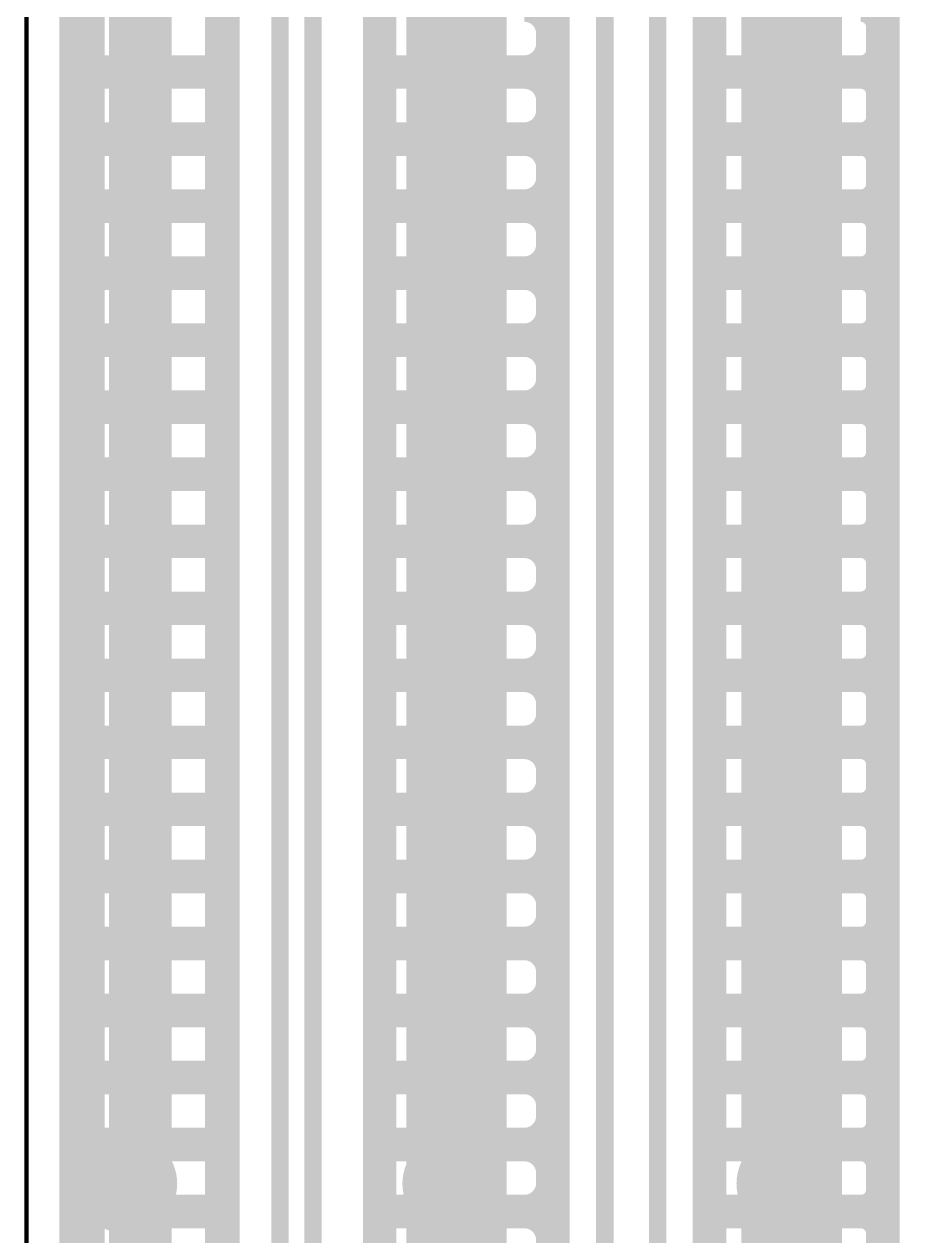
# Model space of a CAD drawing. Header units: millimetres. Extents: x 2260 to 2572, y -21 to 200.
# Drawn here: x 2292.68 to 2296.72, y 118.19 to 123.7 of the extents above; entities that cross this region are included whole.
import ezdxf

# ---------------------------------------------------------------- set-up
doc = ezdxf.new("R2010")
doc.units = ezdxf.units.MM
doc.layers.get('0').update_dxf_attribs({"lineweight": 18})
doc.layers.add('01', color=1, linetype='Continuous', lineweight=18)
doc.layers.add('DIM', color=3, linetype='Continuous', lineweight=13)

# ---------------------------------------------------------------- blocks, each defined once
blk = doc.blocks.new('PAD_R1')
blk.add_lwpolyline([(0.25, 0, 0.5, 0.5, 1), (-0.25, 0, 0.5, 0.5, 1)], format="xyseb", close=True)

msp = doc.modelspace()

# ---------------------------------------------------------------- linework, layer by layer
at = {"layer": '01'}
msp.add_lwpolyline([(2318.1914, 62.078, 0.02, 0.02, -0.414219), (2317.8914, 61.778, 0.02, 0.02, 0), (2292.9916, 61.778, 0.02, 0.02, -0.414219), (2292.6916, 62.078, 0.02, 0.02, 0), (2292.6916, 141.4405, 0.02, 0.02, -0.414219), (2292.9916, 141.7405, 0.02, 0.02, 0), (2317.8914, 141.7405, 0.02, 0.02, -0.414219), (2318.1914, 141.4405, 0.02, 0.02, 0)], format="xyseb", close=True, dxfattribs=at)
for points in [[(2293.1915, 139.8406, 0.2499, 0.2499, 0), (2293.1915, 63.6406, 0.2499, 0.2499, 0)], [(2294.6916, 139.8406, 0.2499, 0.2499, 0), (2294.6916, 63.6406, 0.2499, 0.2499, 0)], [(2296.1915, 139.8406, 0.2499, 0.2499, 0), (2296.1915, 63.6406, 0.2499, 0.2499, 0)], [(2292.9177, 137.2406, 0.1524, 0.1524, 0), (2292.9177, 66.2405, 0.1524, 0.1524, 0)], [(2292.9708, 137.2406, 0.1524, 0.1524, 0), (2292.9708, 66.2405, 0.1524, 0.1524, 0)], [(2293.2756, 137.2406, 0.1524, 0.1524, 0), (2293.2756, 66.2405, 0.1524, 0.1524, 0)], [(2293.5804, 137.2406, 0.1524, 0.1524, 0), (2293.5804, 66.2405, 0.1524, 0.1524, 0)], [(2293.5854, 137.2406, 0.1524, 0.1524, 0), (2293.5854, 66.2405, 0.1524, 0.1524, 0)], [(2294.2977, 137.2406, 0.1524, 0.1524, 0), (2294.2977, 66.2405, 0.1524, 0.1524, 0)], [(2294.4948, 137.2406, 0.1524, 0.1524, 0), (2294.4948, 66.2405, 0.1524, 0.1524, 0)], [(2294.7996, 137.2406, 0.1524, 0.1524, 0), (2294.7996, 66.2405, 0.1524, 0.1524, 0)], [(2295.0853, 66.3205, 0.1524, 0.1524, 0), (2295.0853, 137.2406, 0.1524, 0.1524, 0)], [(2295.7978, 137.2406, 0.1524, 0.1524, 0), (2295.7978, 66.2405, 0.1524, 0.1524, 0)], [(2296.0188, 137.2406, 0.1524, 0.1524, 0), (2296.0188, 66.2405, 0.1524, 0.1524, 0)], [(2296.3236, 137.2406, 0.1524, 0.1524, 0), (2296.3236, 66.2405, 0.1524, 0.1524, 0)], [(2296.5854, 66.3205, 0.1524, 0.1524, 0), (2296.5854, 137.2406, 0.1524, 0.1524, 0)], [(2295.0853, 123.6529, 0.1524, 0.1524, 0.414228), (2294.9553, 123.7829, 0.1524, 0.1524, 0)], [(2296.5854, 123.6829, 0.1524, 0.1524, 0.414228), (2296.4854, 123.7829, 0.1524, 0.1524, 0)], [(2295.0853, 123.6081, 0.1524, 0.1524, -0.414228), (2294.9553, 123.4781, 0.1524, 0.1524, 0)], [(2296.5854, 123.5781, 0.1524, 0.1524, -0.414228), (2296.4854, 123.4781, 0.1524, 0.1524, 0)], [(2292.9177, 123.4781, 0.1524, 0.1524, 0), (2293.5854, 123.4781, 0.1524, 0.1524, 0)], [(2294.2977, 123.4781, 0.1524, 0.1524, 0), (2295.0853, 123.4781, 0.1524, 0.1524, 0)], [(2295.0853, 123.3481, 0.1524, 0.1524, 0.414228), (2294.9553, 123.4781, 0.1524, 0.1524, 0)], [(2295.7978, 123.4781, 0.1524, 0.1524, 0), (2296.5854, 123.4781, 0.1524, 0.1524, 0)], [(2296.5854, 123.3781, 0.1524, 0.1524, 0.414228), (2296.4854, 123.4781, 0.1524, 0.1524, 0)], [(2295.0853, 123.3033, 0.1524, 0.1524, -0.414228), (2294.9553, 123.1733, 0.1524, 0.1524, 0)], [(2296.5854, 123.2733, 0.1524, 0.1524, -0.414228), (2296.4854, 123.1733, 0.1524, 0.1524, 0)], [(2292.9177, 123.1733, 0.1524, 0.1524, 0), (2293.5854, 123.1733, 0.1524, 0.1524, 0)], [(2294.2977, 123.1733, 0.1524, 0.1524, 0), (2295.0853, 123.1733, 0.1524, 0.1524, 0)], [(2295.0853, 123.0433, 0.1524, 0.1524, 0.414228), (2294.9553, 123.1733, 0.1524, 0.1524, 0)], [(2295.7978, 123.1733, 0.1524, 0.1524, 0), (2296.5854, 123.1733, 0.1524, 0.1524, 0)], [(2296.5854, 123.0733, 0.1524, 0.1524, 0.414228), (2296.4854, 123.1733, 0.1524, 0.1524, 0)], [(2295.0853, 122.9985, 0.1524, 0.1524, -0.414228), (2294.9553, 122.8685, 0.1524, 0.1524, 0)], [(2296.5854, 122.9685, 0.1524, 0.1524, -0.414228), (2296.4854, 122.8685, 0.1524, 0.1524, 0)], [(2292.9177, 122.8685, 0.1524, 0.1524, 0), (2293.5854, 122.8685, 0.1524, 0.1524, 0)], [(2294.2977, 122.8685, 0.1524, 0.1524, 0), (2295.0853, 122.8685, 0.1524, 0.1524, 0)], [(2295.0853, 122.7385, 0.1524, 0.1524, 0.414228), (2294.9553, 122.8685, 0.1524, 0.1524, 0)], [(2295.7978, 122.8685, 0.1524, 0.1524, 0), (2296.5854, 122.8685, 0.1524, 0.1524, 0)], [(2296.5854, 122.7685, 0.1524, 0.1524, 0.414228), (2296.4854, 122.8685, 0.1524, 0.1524, 0)], [(2295.0853, 122.6937, 0.1524, 0.1524, -0.414228), (2294.9553, 122.5637, 0.1524, 0.1524, 0)], [(2296.5854, 122.6637, 0.1524, 0.1524, -0.414228), (2296.4854, 122.5637, 0.1524, 0.1524, 0)], [(2292.9177, 122.5637, 0.1524, 0.1524, 0), (2293.5854, 122.5637, 0.1524, 0.1524, 0)], [(2294.2977, 122.5637, 0.1524, 0.1524, 0), (2295.0853, 122.5637, 0.1524, 0.1524, 0)], [(2295.0853, 122.4337, 0.1524, 0.1524, 0.414228), (2294.9553, 122.5637, 0.1524, 0.1524, 0)], [(2295.7978, 122.5637, 0.1524, 0.1524, 0), (2296.5854, 122.5637, 0.1524, 0.1524, 0)], [(2296.5854, 122.4637, 0.1524, 0.1524, 0.414228), (2296.4854, 122.5637, 0.1524, 0.1524, 0)], [(2295.0853, 122.3889, 0.1524, 0.1524, -0.414228), (2294.9553, 122.2589, 0.1524, 0.1524, 0)], [(2296.5854, 122.3589, 0.1524, 0.1524, -0.414228), (2296.4854, 122.2589, 0.1524, 0.1524, 0)], [(2292.9177, 122.2589, 0.1524, 0.1524, 0), (2293.5854, 122.2589, 0.1524, 0.1524, 0)], [(2294.2977, 122.2589, 0.1524, 0.1524, 0), (2295.0853, 122.2589, 0.1524, 0.1524, 0)], [(2295.0853, 122.1289, 0.1524, 0.1524, 0.414228), (2294.9553, 122.2589, 0.1524, 0.1524, 0)], [(2295.7978, 122.2589, 0.1524, 0.1524, 0), (2296.5854, 122.2589, 0.1524, 0.1524, 0)], [(2296.5854, 122.1589, 0.1524, 0.1524, 0.414228), (2296.4854, 122.2589, 0.1524, 0.1524, 0)], [(2295.0853, 122.0841, 0.1524, 0.1524, -0.414228), (2294.9553, 121.9541, 0.1524, 0.1524, 0)], [(2296.5854, 122.0541, 0.1524, 0.1524, -0.414228), (2296.4854, 121.9541, 0.1524, 0.1524, 0)], [(2292.9177, 121.9541, 0.1524, 0.1524, 0), (2293.5854, 121.9541, 0.1524, 0.1524, 0)], [(2294.2977, 121.9541, 0.1524, 0.1524, 0), (2295.0853, 121.9541, 0.1524, 0.1524, 0)], [(2295.0853, 121.8241, 0.1524, 0.1524, 0.414228), (2294.9553, 121.9541, 0.1524, 0.1524, 0)], [(2295.7978, 121.9541, 0.1524, 0.1524, 0), (2296.5854, 121.9541, 0.1524, 0.1524, 0)], [(2296.5854, 121.8541, 0.1524, 0.1524, 0.414228), (2296.4854, 121.9541, 0.1524, 0.1524, 0)], [(2295.0853, 121.7793, 0.1524, 0.1524, -0.414228), (2294.9553, 121.6493, 0.1524, 0.1524, 0)], [(2296.5854, 121.7493, 0.1524, 0.1524, -0.414228), (2296.4854, 121.6493, 0.1524, 0.1524, 0)], [(2292.9177, 121.6493, 0.1524, 0.1524, 0), (2293.5854, 121.6493, 0.1524, 0.1524, 0)], [(2294.2977, 121.6493, 0.1524, 0.1524, 0), (2295.0853, 121.6493, 0.1524, 0.1524, 0)], [(2295.0853, 121.5193, 0.1524, 0.1524, 0.414228), (2294.9553, 121.6493, 0.1524, 0.1524, 0)], [(2295.7978, 121.6493, 0.1524, 0.1524, 0), (2296.5854, 121.6493, 0.1524, 0.1524, 0)], [(2296.5854, 121.5493, 0.1524, 0.1524, 0.414228), (2296.4854, 121.6493, 0.1524, 0.1524, 0)], [(2295.0853, 121.4745, 0.1524, 0.1524, -0.414228), (2294.9553, 121.3445, 0.1524, 0.1524, 0)], [(2296.5854, 121.4445, 0.1524, 0.1524, -0.414228), (2296.4854, 121.3445, 0.1524, 0.1524, 0)], [(2292.9177, 121.3445, 0.1524, 0.1524, 0), (2293.5854, 121.3445, 0.1524, 0.1524, 0)], [(2294.2977, 121.3445, 0.1524, 0.1524, 0), (2295.0853, 121.3445, 0.1524, 0.1524, 0)], [(2295.0853, 121.2145, 0.1524, 0.1524, 0.414228), (2294.9553, 121.3445, 0.1524, 0.1524, 0)], [(2295.7978, 121.3445, 0.1524, 0.1524, 0), (2296.5854, 121.3445, 0.1524, 0.1524, 0)], [(2296.5854, 121.2445, 0.1524, 0.1524, 0.414228), (2296.4854, 121.3445, 0.1524, 0.1524, 0)], [(2295.0853, 121.1697, 0.1524, 0.1524, -0.414228), (2294.9553, 121.0397, 0.1524, 0.1524, 0)], [(2296.5854, 121.1397, 0.1524, 0.1524, -0.414228), (2296.4854, 121.0397, 0.1524, 0.1524, 0)], [(2292.9177, 121.0397, 0.1524, 0.1524, 0), (2293.5854, 121.0397, 0.1524, 0.1524, 0)], [(2294.2977, 121.0397, 0.1524, 0.1524, 0), (2295.0853, 121.0397, 0.1524, 0.1524, 0)], [(2295.0853, 120.9097, 0.1524, 0.1524, 0.414228), (2294.9553, 121.0397, 0.1524, 0.1524, 0)], [(2295.7978, 121.0397, 0.1524, 0.1524, 0), (2296.5854, 121.0397, 0.1524, 0.1524, 0)], [(2296.5854, 120.9397, 0.1524, 0.1524, 0.414228), (2296.4854, 121.0397, 0.1524, 0.1524, 0)], [(2295.0853, 120.8649, 0.1524, 0.1524, -0.414228), (2294.9553, 120.7349, 0.1524, 0.1524, 0)], [(2296.5854, 120.8349, 0.1524, 0.1524, -0.414228), (2296.4854, 120.7349, 0.1524, 0.1524, 0)], [(2292.9177, 120.7349, 0.1524, 0.1524, 0), (2293.5854, 120.7349, 0.1524, 0.1524, 0)], [(2294.2977, 120.7349, 0.1524, 0.1524, 0), (2295.0853, 120.7349, 0.1524, 0.1524, 0)], [(2295.0853, 120.6049, 0.1524, 0.1524, 0.414228), (2294.9553, 120.7349, 0.1524, 0.1524, 0)], [(2295.7978, 120.7349, 0.1524, 0.1524, 0), (2296.5854, 120.7349, 0.1524, 0.1524, 0)], [(2296.5854, 120.6349, 0.1524, 0.1524, 0.414228), (2296.4854, 120.7349, 0.1524, 0.1524, 0)], [(2295.0853, 120.5601, 0.1524, 0.1524, -0.414228), (2294.9553, 120.4301, 0.1524, 0.1524, 0)], [(2296.5854, 120.5301, 0.1524, 0.1524, -0.414228), (2296.4854, 120.4301, 0.1524, 0.1524, 0)], [(2292.9177, 120.4301, 0.1524, 0.1524, 0), (2293.5854, 120.4301, 0.1524, 0.1524, 0)], [(2294.2977, 120.4301, 0.1524, 0.1524, 0), (2295.0853, 120.4301, 0.1524, 0.1524, 0)], [(2295.0853, 120.3001, 0.1524, 0.1524, 0.414228), (2294.9553, 120.4301, 0.1524, 0.1524, 0)], [(2295.7978, 120.4301, 0.1524, 0.1524, 0), (2296.5854, 120.4301, 0.1524, 0.1524, 0)], [(2296.5854, 120.3301, 0.1524, 0.1524, 0.414228), (2296.4854, 120.4301, 0.1524, 0.1524, 0)], [(2295.0853, 120.2553, 0.1524, 0.1524, -0.414228), (2294.9553, 120.1253, 0.1524, 0.1524, 0)], [(2296.5854, 120.2253, 0.1524, 0.1524, -0.414228), (2296.4854, 120.1253, 0.1524, 0.1524, 0)], [(2292.9177, 120.1253, 0.1524, 0.1524, 0), (2293.5854, 120.1253, 0.1524, 0.1524, 0)], [(2294.2977, 120.1253, 0.1524, 0.1524, 0), (2295.0853, 120.1253, 0.1524, 0.1524, 0)], [(2295.0853, 119.9953, 0.1524, 0.1524, 0.414228), (2294.9553, 120.1253, 0.1524, 0.1524, 0)], [(2295.7978, 120.1253, 0.1524, 0.1524, 0), (2296.5854, 120.1253, 0.1524, 0.1524, 0)], [(2296.5854, 120.0253, 0.1524, 0.1524, 0.414228), (2296.4854, 120.1253, 0.1524, 0.1524, 0)], [(2295.0853, 119.9505, 0.1524, 0.1524, -0.414228), (2294.9553, 119.8205, 0.1524, 0.1524, 0)], [(2296.5854, 119.9205, 0.1524, 0.1524, -0.414228), (2296.4854, 119.8205, 0.1524, 0.1524, 0)], [(2292.9177, 119.8205, 0.1524, 0.1524, 0), (2293.5854, 119.8205, 0.1524, 0.1524, 0)], [(2294.2977, 119.8205, 0.1524, 0.1524, 0), (2295.0853, 119.8205, 0.1524, 0.1524, 0)], [(2295.0853, 119.6905, 0.1524, 0.1524, 0.414228), (2294.9553, 119.8205, 0.1524, 0.1524, 0)], [(2295.7978, 119.8205, 0.1524, 0.1524, 0), (2296.5854, 119.8205, 0.1524, 0.1524, 0)], [(2296.5854, 119.7205, 0.1524, 0.1524, 0.414228), (2296.4854, 119.8205, 0.1524, 0.1524, 0)], [(2295.0853, 119.6457, 0.1524, 0.1524, -0.414228), (2294.9553, 119.5157, 0.1524, 0.1524, 0)], [(2296.5854, 119.6157, 0.1524, 0.1524, -0.414228), (2296.4854, 119.5157, 0.1524, 0.1524, 0)], [(2292.9177, 119.5157, 0.1524, 0.1524, 0), (2293.5854, 119.5157, 0.1524, 0.1524, 0)], [(2294.2977, 119.5157, 0.1524, 0.1524, 0), (2295.0853, 119.5157, 0.1524, 0.1524, 0)], [(2295.0853, 119.3857, 0.1524, 0.1524, 0.414228), (2294.9553, 119.5157, 0.1524, 0.1524, 0)], [(2295.7978, 119.5157, 0.1524, 0.1524, 0), (2296.5854, 119.5157, 0.1524, 0.1524, 0)], [(2296.5854, 119.4157, 0.1524, 0.1524, 0.414228), (2296.4854, 119.5157, 0.1524, 0.1524, 0)], [(2295.0853, 119.3409, 0.1524, 0.1524, -0.414228), (2294.9553, 119.2109, 0.1524, 0.1524, 0)], [(2296.5854, 119.3109, 0.1524, 0.1524, -0.414228), (2296.4854, 119.2109, 0.1524, 0.1524, 0)], [(2292.9177, 119.2109, 0.1524, 0.1524, 0), (2293.5854, 119.2109, 0.1524, 0.1524, 0)], [(2294.2977, 119.2109, 0.1524, 0.1524, 0), (2295.0853, 119.2109, 0.1524, 0.1524, 0)], [(2295.0853, 119.0809, 0.1524, 0.1524, 0.414228), (2294.9553, 119.2109, 0.1524, 0.1524, 0)], [(2295.7978, 119.2109, 0.1524, 0.1524, 0), (2296.5854, 119.2109, 0.1524, 0.1524, 0)], [(2296.5854, 119.1109, 0.1524, 0.1524, 0.414228), (2296.4854, 119.2109, 0.1524, 0.1524, 0)], [(2295.0853, 119.0361, 0.1524, 0.1524, -0.414228), (2294.9553, 118.9061, 0.1524, 0.1524, 0)], [(2296.5854, 119.0061, 0.1524, 0.1524, -0.414228), (2296.4854, 118.9061, 0.1524, 0.1524, 0)], [(2292.9177, 118.9061, 0.1524, 0.1524, 0), (2293.5854, 118.9061, 0.1524, 0.1524, 0)], [(2294.2977, 118.9061, 0.1524, 0.1524, 0), (2295.0853, 118.9061, 0.1524, 0.1524, 0)], [(2295.0853, 118.7761, 0.1524, 0.1524, 0.414228), (2294.9553, 118.9061, 0.1524, 0.1524, 0)], [(2295.7978, 118.9061, 0.1524, 0.1524, 0), (2296.5854, 118.9061, 0.1524, 0.1524, 0)], [(2296.5854, 118.8061, 0.1524, 0.1524, 0.414228), (2296.4854, 118.9061, 0.1524, 0.1524, 0)], [(2295.0853, 118.7313, 0.1524, 0.1524, -0.414228), (2294.9553, 118.6013, 0.1524, 0.1524, 0)], [(2296.5854, 118.7013, 0.1524, 0.1524, -0.414228), (2296.4854, 118.6013, 0.1524, 0.1524, 0)], [(2292.9177, 118.6013, 0.1524, 0.1524, 0), (2293.5854, 118.6013, 0.1524, 0.1524, 0)], [(2294.2977, 118.6013, 0.1524, 0.1524, 0), (2295.0853, 118.6013, 0.1524, 0.1524, 0)], [(2295.0853, 118.4713, 0.1524, 0.1524, 0.414228), (2294.9553, 118.6013, 0.1524, 0.1524, 0)], [(2295.7978, 118.6013, 0.1524, 0.1524, 0), (2296.5854, 118.6013, 0.1524, 0.1524, 0)], [(2296.5854, 118.5013, 0.1524, 0.1524, 0.414228), (2296.4854, 118.6013, 0.1524, 0.1524, 0)], [(2295.0853, 118.4265, 0.1524, 0.1524, -0.414228), (2294.9553, 118.2965, 0.1524, 0.1524, 0)], [(2296.5854, 118.3965, 0.1524, 0.1524, -0.414228), (2296.4854, 118.2965, 0.1524, 0.1524, 0)], [(2292.9177, 118.2965, 0.1524, 0.1524, 0), (2293.5854, 118.2965, 0.1524, 0.1524, 0)], [(2294.2977, 118.2965, 0.1524, 0.1524, 0), (2295.0853, 118.2965, 0.1524, 0.1524, 0)], [(2295.0853, 118.1665, 0.1524, 0.1524, 0.414228), (2294.9553, 118.2965, 0.1524, 0.1524, 0)], [(2295.7978, 118.2965, 0.1524, 0.1524, 0), (2296.5854, 118.2965, 0.1524, 0.1524, 0)], [(2296.5854, 118.1965, 0.1524, 0.1524, 0.414228), (2296.4854, 118.2965, 0.1524, 0.1524, 0)], [(2295.0853, 118.1217, 0.1524, 0.1524, -0.414228), (2294.9553, 117.9917, 0.1524, 0.1524, 0)]]:
    msp.add_lwpolyline(points, format="xyseb", dxfattribs=at)
at = {"layer": 'DIM'}
for points in [[(2295.3215, 137.4265, 0.08, 0.08, 0), (2295.3215, 66.0549, 0.08, 0.08, 0)], [(2295.5616, 137.4264, 0.08, 0.08, 0), (2295.5616, 66.0551, 0.08, 0.08, 0)], [(2293.8446, 137.3962, 0.08, 0.08, 0), (2293.8446, 66.0853, 0.08, 0.08, 0)], [(2293.9946, 137.3377, 0.08, 0.08, 0), (2293.9946, 66.1434, 0.08, 0.08, 0)]]:
    msp.add_lwpolyline(points, format="xyseb", dxfattribs=at)

# ---------------------------------------------------------------- block references
at = {"layer": '01'}
for p, xscale, yscale in [((2296.5854, 123.6829), 0.1524, 0.1524), ((2295.0853, 123.6529), 0.1524, 0.1524), ((2295.0853, 123.6081), 0.1524, 0.1524), ((2296.5854, 123.5781), 0.1524, 0.1524), ((2292.9177, 123.4781), 0.1524, 0.1524), ((2293.5854, 123.4781), 0.1524, 0.1524), ((2294.2977, 123.4781), 0.1524, 0.1524), ((2294.9553, 123.4781), 0.1524, 0.1524), ((2294.9553, 123.4781), 0.1524, 0.1524), ((2295.0853, 123.4781), 0.1524, 0.1524), ((2295.7978, 123.4781), 0.1524, 0.1524), ((2296.4854, 123.4781), 0.1524, 0.1524), ((2296.4854, 123.4781), 0.1524, 0.1524), ((2296.5854, 123.4781), 0.1524, 0.1524), ((2295.0853, 123.3481), 0.1524, 0.1524), ((2296.5854, 123.3781), 0.1524, 0.1524), ((2295.0853, 123.3033), 0.1524, 0.1524), ((2296.5854, 123.2733), 0.1524, 0.1524), ((2292.9177, 123.1733), 0.1524, 0.1524), ((2293.5854, 123.1733), 0.1524, 0.1524), ((2294.2977, 123.1733), 0.1524, 0.1524), ((2294.9553, 123.1733), 0.1524, 0.1524), ((2294.9553, 123.1733), 0.1524, 0.1524), ((2295.0853, 123.1733), 0.1524, 0.1524), ((2295.7978, 123.1733), 0.1524, 0.1524), ((2296.4854, 123.1733), 0.1524, 0.1524), ((2296.4854, 123.1733), 0.1524, 0.1524), ((2296.5854, 123.1733), 0.1524, 0.1524), ((2296.5854, 123.0733), 0.1524, 0.1524), ((2295.0853, 123.0433), 0.1524, 0.1524), ((2295.0853, 122.9985), 0.1524, 0.1524), ((2296.5854, 122.9685), 0.1524, 0.1524), ((2292.9177, 122.8685), 0.1524, 0.1524), ((2293.5854, 122.8685), 0.1524, 0.1524), ((2294.2977, 122.8685), 0.1524, 0.1524), ((2294.9553, 122.8685), 0.1524, 0.1524), ((2294.9553, 122.8685), 0.1524, 0.1524), ((2295.0853, 122.8685), 0.1524, 0.1524), ((2295.7978, 122.8685), 0.1524, 0.1524), ((2296.4854, 122.8685), 0.1524, 0.1524), ((2296.4854, 122.8685), 0.1524, 0.1524), ((2296.5854, 122.8685), 0.1524, 0.1524), ((2295.0853, 122.7385), 0.1524, 0.1524), ((2296.5854, 122.7685), 0.1524, 0.1524), ((2295.0853, 122.6937), 0.1524, 0.1524), ((2296.5854, 122.6637), 0.1524, 0.1524), ((2292.9177, 122.5637), 0.1524, 0.1524), ((2293.5854, 122.5637), 0.1524, 0.1524), ((2294.2977, 122.5637), 0.1524, 0.1524), ((2294.9553, 122.5637), 0.1524, 0.1524), ((2294.9553, 122.5637), 0.1524, 0.1524), ((2295.0853, 122.5637), 0.1524, 0.1524), ((2295.7978, 122.5637), 0.1524, 0.1524), ((2296.4854, 122.5637), 0.1524, 0.1524), ((2296.4854, 122.5637), 0.1524, 0.1524), ((2296.5854, 122.5637), 0.1524, 0.1524), ((2296.5854, 122.4637), 0.1524, 0.1524), ((2295.0853, 122.4337), 0.1524, 0.1524), ((2295.0853, 122.3889), 0.1524, 0.1524), ((2296.5854, 122.3589), 0.1524, 0.1524), ((2292.9177, 122.2589), 0.1524, 0.1524), ((2293.5854, 122.2589), 0.1524, 0.1524), ((2294.2977, 122.2589), 0.1524, 0.1524), ((2294.9553, 122.2589), 0.1524, 0.1524), ((2294.9553, 122.2589), 0.1524, 0.1524), ((2295.0853, 122.2589), 0.1524, 0.1524), ((2295.7978, 122.2589), 0.1524, 0.1524), ((2296.4854, 122.2589), 0.1524, 0.1524), ((2296.4854, 122.2589), 0.1524, 0.1524), ((2296.5854, 122.2589), 0.1524, 0.1524), ((2295.0853, 122.1289), 0.1524, 0.1524), ((2296.5854, 122.1589), 0.1524, 0.1524), ((2295.0853, 122.0841), 0.1524, 0.1524), ((2296.5854, 122.0541), 0.1524, 0.1524), ((2292.9177, 121.9541), 0.1524, 0.1524), ((2293.5854, 121.9541), 0.1524, 0.1524), ((2294.2977, 121.9541), 0.1524, 0.1524), ((2294.9553, 121.9541), 0.1524, 0.1524), ((2294.9553, 121.9541), 0.1524, 0.1524), ((2295.0853, 121.9541), 0.1524, 0.1524), ((2295.7978, 121.9541), 0.1524, 0.1524), ((2296.4854, 121.9541), 0.1524, 0.1524), ((2296.4854, 121.9541), 0.1524, 0.1524), ((2296.5854, 121.9541), 0.1524, 0.1524), ((2296.5854, 121.8541), 0.1524, 0.1524), ((2295.0853, 121.8241), 0.1524, 0.1524), ((2295.0853, 121.7793), 0.1524, 0.1524), ((2296.5854, 121.7493), 0.1524, 0.1524), ((2292.9177, 121.6493), 0.1524, 0.1524), ((2293.5854, 121.6493), 0.1524, 0.1524), ((2294.2977, 121.6493), 0.1524, 0.1524), ((2294.9553, 121.6493), 0.1524, 0.1524), ((2294.9553, 121.6493), 0.1524, 0.1524), ((2295.0853, 121.6493), 0.1524, 0.1524), ((2295.7978, 121.6493), 0.1524, 0.1524), ((2296.4854, 121.6493), 0.1524, 0.1524), ((2296.4854, 121.6493), 0.1524, 0.1524), ((2296.5854, 121.6493), 0.1524, 0.1524), ((2295.0853, 121.5193), 0.1524, 0.1524), ((2296.5854, 121.5493), 0.1524, 0.1524), ((2295.0853, 121.4745), 0.1524, 0.1524), ((2296.5854, 121.4445), 0.1524, 0.1524), ((2292.9177, 121.3445), 0.1524, 0.1524), ((2293.5854, 121.3445), 0.1524, 0.1524), ((2294.2977, 121.3445), 0.1524, 0.1524), ((2294.9553, 121.3445), 0.1524, 0.1524), ((2294.9553, 121.3445), 0.1524, 0.1524), ((2295.0853, 121.3445), 0.1524, 0.1524), ((2295.7978, 121.3445), 0.1524, 0.1524), ((2296.4854, 121.3445), 0.1524, 0.1524), ((2296.4854, 121.3445), 0.1524, 0.1524), ((2296.5854, 121.3445), 0.1524, 0.1524), ((2296.5854, 121.2445), 0.1524, 0.1524), ((2295.0853, 121.2145), 0.1524, 0.1524), ((2295.0853, 121.1697), 0.1524, 0.1524), ((2296.5854, 121.1397), 0.1524, 0.1524), ((2292.9177, 121.0397), 0.1524, 0.1524), ((2293.5854, 121.0397), 0.1524, 0.1524), ((2294.2977, 121.0397), 0.1524, 0.1524), ((2294.9553, 121.0397), 0.1524, 0.1524), ((2294.9553, 121.0397), 0.1524, 0.1524), ((2295.0853, 121.0397), 0.1524, 0.1524), ((2295.7978, 121.0397), 0.1524, 0.1524), ((2296.4854, 121.0397), 0.1524, 0.1524), ((2296.4854, 121.0397), 0.1524, 0.1524), ((2296.5854, 121.0397), 0.1524, 0.1524), ((2295.0853, 120.9097), 0.1524, 0.1524), ((2296.5854, 120.9397), 0.1524, 0.1524), ((2295.0853, 120.8649), 0.1524, 0.1524), ((2296.5854, 120.8349), 0.1524, 0.1524), ((2292.9177, 120.7349), 0.1524, 0.1524), ((2293.5854, 120.7349), 0.1524, 0.1524), ((2294.2977, 120.7349), 0.1524, 0.1524), ((2294.9553, 120.7349), 0.1524, 0.1524), ((2294.9553, 120.7349), 0.1524, 0.1524), ((2295.0853, 120.7349), 0.1524, 0.1524), ((2295.7978, 120.7349), 0.1524, 0.1524), ((2296.4854, 120.7349), 0.1524, 0.1524), ((2296.4854, 120.7349), 0.1524, 0.1524), ((2296.5854, 120.7349), 0.1524, 0.1524), ((2296.5854, 120.6349), 0.1524, 0.1524), ((2295.0853, 120.6049), 0.1524, 0.1524), ((2295.0853, 120.5601), 0.1524, 0.1524), ((2296.5854, 120.5301), 0.1524, 0.1524), ((2292.9177, 120.4301), 0.1524, 0.1524), ((2293.5854, 120.4301), 0.1524, 0.1524), ((2294.2977, 120.4301), 0.1524, 0.1524), ((2294.9553, 120.4301), 0.1524, 0.1524), ((2294.9553, 120.4301), 0.1524, 0.1524), ((2295.0853, 120.4301), 0.1524, 0.1524), ((2295.7978, 120.4301), 0.1524, 0.1524), ((2296.4854, 120.4301), 0.1524, 0.1524), ((2296.4854, 120.4301), 0.1524, 0.1524), ((2296.5854, 120.4301), 0.1524, 0.1524), ((2295.0853, 120.3001), 0.1524, 0.1524), ((2296.5854, 120.3301), 0.1524, 0.1524), ((2295.0853, 120.2553), 0.1524, 0.1524), ((2296.5854, 120.2253), 0.1524, 0.1524), ((2292.9177, 120.1253), 0.1524, 0.1524), ((2293.5854, 120.1253), 0.1524, 0.1524), ((2294.2977, 120.1253), 0.1524, 0.1524), ((2294.9553, 120.1253), 0.1524, 0.1524), ((2294.9553, 120.1253), 0.1524, 0.1524), ((2295.0853, 120.1253), 0.1524, 0.1524), ((2295.7978, 120.1253), 0.1524, 0.1524), ((2296.4854, 120.1253), 0.1524, 0.1524), ((2296.4854, 120.1253), 0.1524, 0.1524), ((2296.5854, 120.1253), 0.1524, 0.1524), ((2296.5854, 120.0253), 0.1524, 0.1524), ((2295.0853, 119.9953), 0.1524, 0.1524), ((2295.0853, 119.9505), 0.1524, 0.1524), ((2296.5854, 119.9205), 0.1524, 0.1524), ((2292.9177, 119.8205), 0.1524, 0.1524), ((2293.5854, 119.8205), 0.1524, 0.1524), ((2294.2977, 119.8205), 0.1524, 0.1524), ((2294.9553, 119.8205), 0.1524, 0.1524), ((2294.9553, 119.8205), 0.1524, 0.1524), ((2295.0853, 119.8205), 0.1524, 0.1524), ((2295.7978, 119.8205), 0.1524, 0.1524), ((2296.4854, 119.8205), 0.1524, 0.1524), ((2296.4854, 119.8205), 0.1524, 0.1524), ((2296.5854, 119.8205), 0.1524, 0.1524), ((2295.0853, 119.6905), 0.1524, 0.1524), ((2296.5854, 119.7205), 0.1524, 0.1524), ((2295.0853, 119.6457), 0.1524, 0.1524), ((2296.5854, 119.6157), 0.1524, 0.1524), ((2292.9177, 119.5157), 0.1524, 0.1524), ((2293.5854, 119.5157), 0.1524, 0.1524), ((2294.2977, 119.5157), 0.1524, 0.1524), ((2294.9553, 119.5157), 0.1524, 0.1524), ((2294.9553, 119.5157), 0.1524, 0.1524), ((2295.0853, 119.5157), 0.1524, 0.1524), ((2295.7978, 119.5157), 0.1524, 0.1524), ((2296.4854, 119.5157), 0.1524, 0.1524), ((2296.4854, 119.5157), 0.1524, 0.1524), ((2296.5854, 119.5157), 0.1524, 0.1524), ((2296.5854, 119.4157), 0.1524, 0.1524), ((2295.0853, 119.3857), 0.1524, 0.1524), ((2295.0853, 119.3409), 0.1524, 0.1524), ((2296.5854, 119.3109), 0.1524, 0.1524), ((2292.9177, 119.2109), 0.1524, 0.1524), ((2293.5854, 119.2109), 0.1524, 0.1524), ((2294.2977, 119.2109), 0.1524, 0.1524), ((2294.9553, 119.2109), 0.1524, 0.1524), ((2294.9553, 119.2109), 0.1524, 0.1524), ((2295.0853, 119.2109), 0.1524, 0.1524), ((2295.7978, 119.2109), 0.1524, 0.1524), ((2296.4854, 119.2109), 0.1524, 0.1524), ((2296.4854, 119.2109), 0.1524, 0.1524), ((2296.5854, 119.2109), 0.1524, 0.1524), ((2296.5854, 119.1109), 0.1524, 0.1524), ((2295.0853, 119.0809), 0.1524, 0.1524), ((2295.0853, 119.0361), 0.1524, 0.1524), ((2296.5854, 119.0061), 0.1524, 0.1524), ((2292.9177, 118.9061), 0.1524, 0.1524), ((2293.5854, 118.9061), 0.1524, 0.1524), ((2294.2977, 118.9061), 0.1524, 0.1524), ((2294.9553, 118.9061), 0.1524, 0.1524), ((2294.9553, 118.9061), 0.1524, 0.1524), ((2295.0853, 118.9061), 0.1524, 0.1524), ((2295.7978, 118.9061), 0.1524, 0.1524), ((2296.4854, 118.9061), 0.1524, 0.1524), ((2296.4854, 118.9061), 0.1524, 0.1524), ((2296.5854, 118.9061), 0.1524, 0.1524), ((2295.0853, 118.7761), 0.1524, 0.1524), ((2296.5854, 118.8061), 0.1524, 0.1524), ((2295.0853, 118.7313), 0.1524, 0.1524), ((2296.5854, 118.7013), 0.1524, 0.1524), ((2292.9177, 118.6013), 0.1524, 0.1524), ((2293.5854, 118.6013), 0.1524, 0.1524), ((2294.2977, 118.6013), 0.1524, 0.1524), ((2294.9553, 118.6013), 0.1524, 0.1524), ((2294.9553, 118.6013), 0.1524, 0.1524), ((2295.0853, 118.6013), 0.1524, 0.1524), ((2295.7978, 118.6013), 0.1524, 0.1524), ((2296.4854, 118.6013), 0.1524, 0.1524), ((2296.4854, 118.6013), 0.1524, 0.1524), ((2296.5854, 118.6013), 0.1524, 0.1524), ((2293.1486, 118.4235), 0.456945, 0.456945), ((2294.6296, 118.4235), 0.456945, 0.456945), ((2296.1486, 118.4235), 0.456945, 0.456945), ((2296.5854, 118.5013), 0.1524, 0.1524), ((2295.0853, 118.4713), 0.1524, 0.1524), ((2295.0853, 118.4265), 0.1524, 0.1524), ((2296.5854, 118.3965), 0.1524, 0.1524), ((2292.9177, 118.2965), 0.1524, 0.1524), ((2293.5854, 118.2965), 0.1524, 0.1524), ((2294.2977, 118.2965), 0.1524, 0.1524), ((2294.9553, 118.2965), 0.1524, 0.1524), ((2294.9553, 118.2965), 0.1524, 0.1524), ((2295.0853, 118.2965), 0.1524, 0.1524), ((2295.7978, 118.2965), 0.1524, 0.1524), ((2296.4854, 118.2965), 0.1524, 0.1524), ((2296.4854, 118.2965), 0.1524, 0.1524), ((2296.5854, 118.2965), 0.1524, 0.1524), ((2295.0853, 118.1665), 0.1524, 0.1524), ((2296.5854, 118.1965), 0.1524, 0.1524), ((2295.0853, 118.1217), 0.1524, 0.1524)]:
    msp.add_blockref('PAD_R1', p, dxfattribs=dict(at, xscale=xscale, yscale=yscale))

doc.saveas('drawing.dxf')
